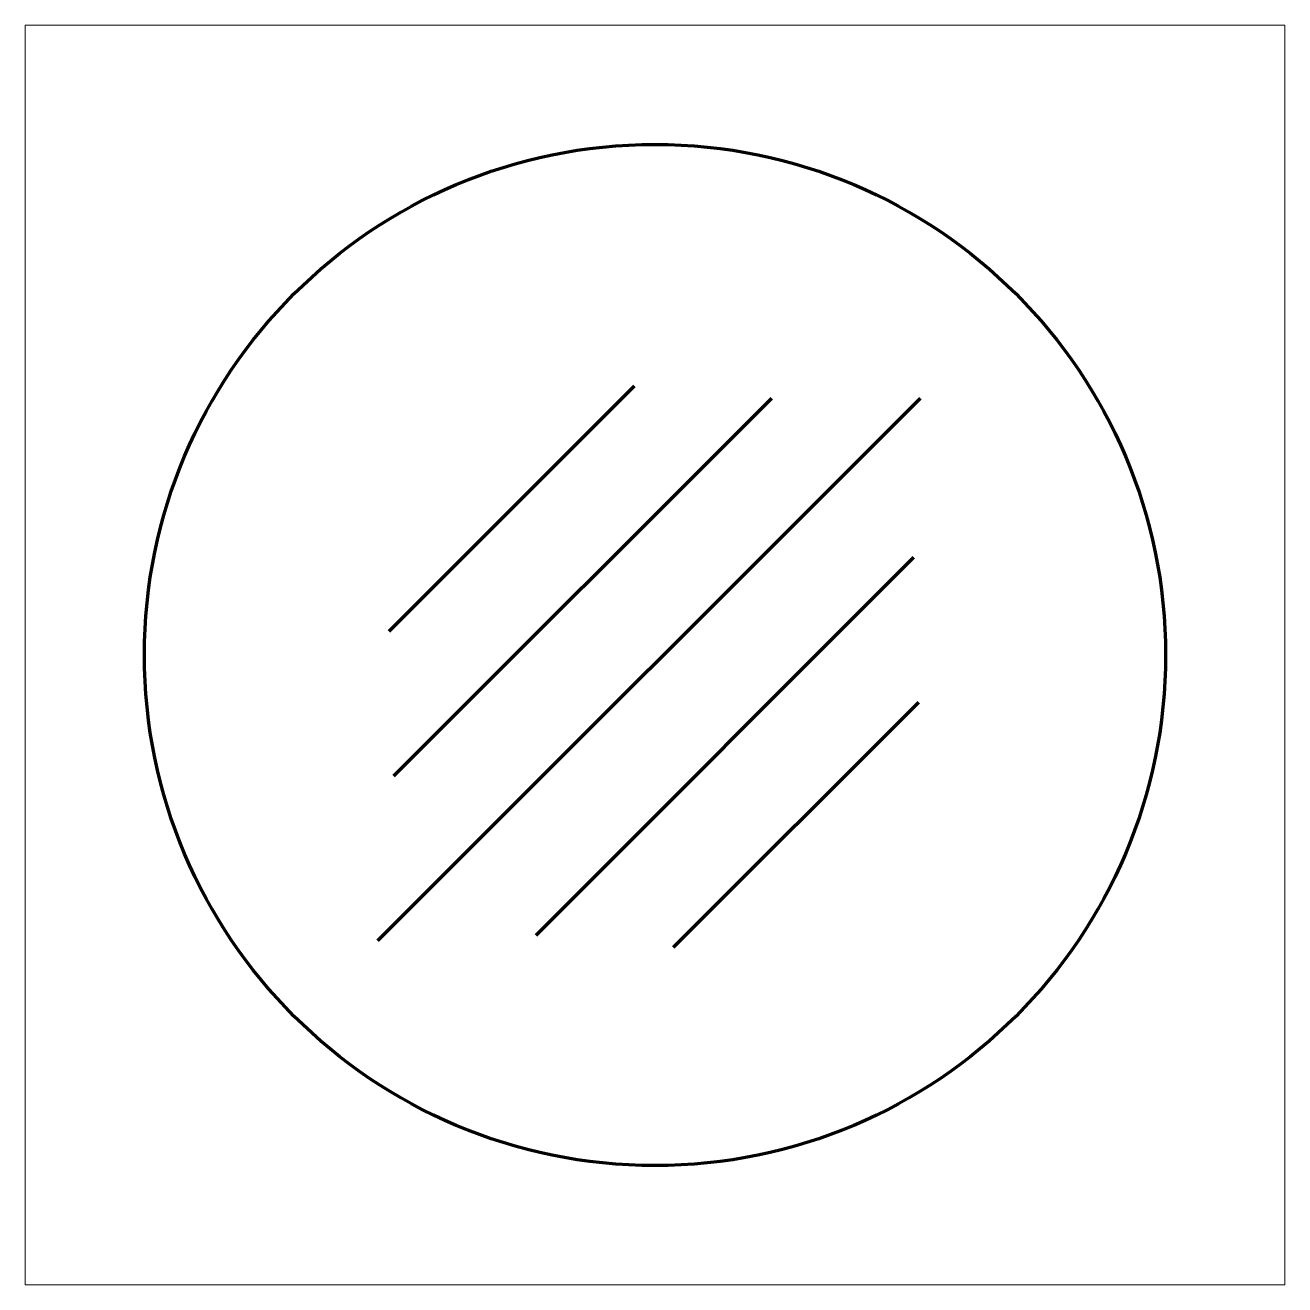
# Model space of a CAD drawing. Header units: centimetres. Extents: x -6.3 to 6.3, y -6.3 to 6.3.
import ezdxf

# ---------------------------------------------------------------- set-up
doc = ezdxf.new("R2010")
doc.units = ezdxf.units.CM
doc.header["$MEASUREMENT"] = 0
doc.layers.add('Livello 1', color=7, linetype='Continuous')
doc.layers.add('Livello 2', color=7, linetype='Continuous')

msp = doc.modelspace()

# ---------------------------------------------------------------- linework, layer by layer
at = {"layer": 'Livello 1', "color": 7, "lineweight": 211}
msp.add_ellipse((0, 0), major_axis=(0, 5.14773), ratio=1, dxfattribs=at)
for points in [[(-0.21167, 2.70933), (-0.21167, 2.70933), (-2.68394, 0.23706), (-2.68394, 0.23706)], [(-2.794, -2.87867), (-2.794, -2.87867), (2.67547, 2.5908), (2.67547, 2.5908)], [(-2.63313, -1.2192), (-2.63313, -1.2192), (1.17687, 2.5908), (1.17687, 2.5908)], [(2.60773, 0.98213), (2.60773, 0.98213), (-1.20227, -2.82787), (-1.20227, -2.82787)], [(0.18627, -2.9464), (0.18627, -2.9464), (2.65854, -0.47413), (2.65854, -0.47413)]]:
    msp.add_open_spline(points, degree=3, dxfattribs=at)
at = {"layer": 'Livello 2', "color": 250, "lineweight": 20}
msp.add_lwpolyline([(-6.35, -6.35), (6.35, -6.35), (6.35, 6.35), (-6.35, 6.35), (-6.35, -6.35)], close=True, dxfattribs=at)

doc.saveas('drawing.dxf')
